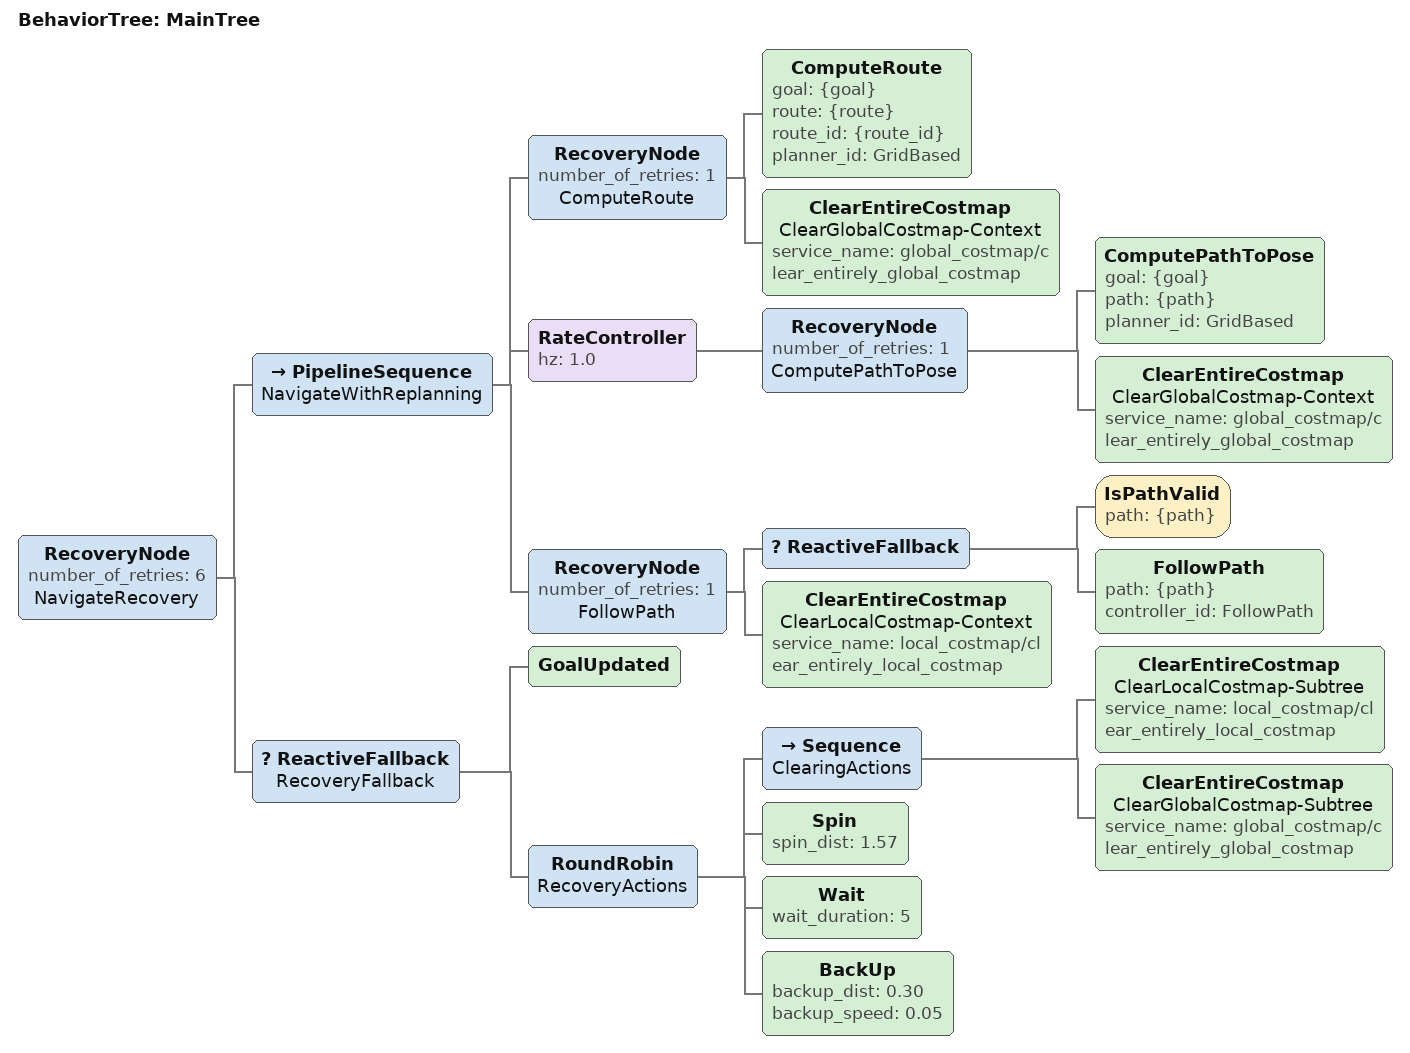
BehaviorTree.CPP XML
<!--
  BT with:
  - Replanning a 1Hz
  - IsPathValid continue check during following
  - Recovery escalation: ClearLocal → ClearBoth → Spin → Wait → BackUp
-->
<root main_tree_to_execute="MainTree">
  <BehaviorTree ID="MainTree">
    <RecoveryNode number_of_retries="6" name="NavigateRecovery">
      <PipelineSequence name="NavigateWithReplanning">

  	<!-- Compute route on graph -->
  	<RecoveryNode number_of_retries="1" name="ComputeRoute">
    	  <ComputeRoute goal="{goal}" route="{route}"
                  	route_id="{route_id}" planner_id="GridBased"/>
    	  <ClearEntireCostmap name="ClearGlobalCostmap-Context"
      	    service_name="global_costmap/clear_entirely_global_costmap"/>
	</RecoveryNode>

        <!-- Replanning 1Hz -->
        <RateController hz="1.0">
          <RecoveryNode number_of_retries="1" name="ComputePathToPose">
            <ComputePathToPose goal="{goal}" path="{path}" planner_id="GridBased"/>
            <ClearEntireCostmap name="ClearGlobalCostmap-Context"
              service_name="global_costmap/clear_entirely_global_costmap"/>
          </RecoveryNode>
        </RateController>

        <!-- FollowPath path with validity check -->
        <RecoveryNode number_of_retries="1" name="FollowPath">
          <ReactiveFallback>
            <!-- Se il path diventa invalido, esce subito e forza replanning -->
            <IsPathValid path="{path}"/>
            <FollowPath path="{path}" controller_id="FollowPath"/>
          </ReactiveFallback>
          <ClearEntireCostmap name="ClearLocalCostmap-Context"
            service_name="local_costmap/clear_entirely_local_costmap"/>
        </RecoveryNode>

      </PipelineSequence>

      <!-- Default Recovery escalation -->
      <ReactiveFallback name="RecoveryFallback">
        <GoalUpdated/>
        <RoundRobin name="RecoveryActions">
          <Sequence name="ClearingActions">
            <ClearEntireCostmap name="ClearLocalCostmap-Subtree"
              service_name="local_costmap/clear_entirely_local_costmap"/>
            <ClearEntireCostmap name="ClearGlobalCostmap-Subtree"
              service_name="global_costmap/clear_entirely_global_costmap"/>
          </Sequence>
          <Spin spin_dist="1.57"/>
          <Wait wait_duration="5"/>
          <BackUp backup_dist="0.30" backup_speed="0.05"/>
        </RoundRobin>
      </ReactiveFallback>

    </RecoveryNode>
  </BehaviorTree>
</root>
